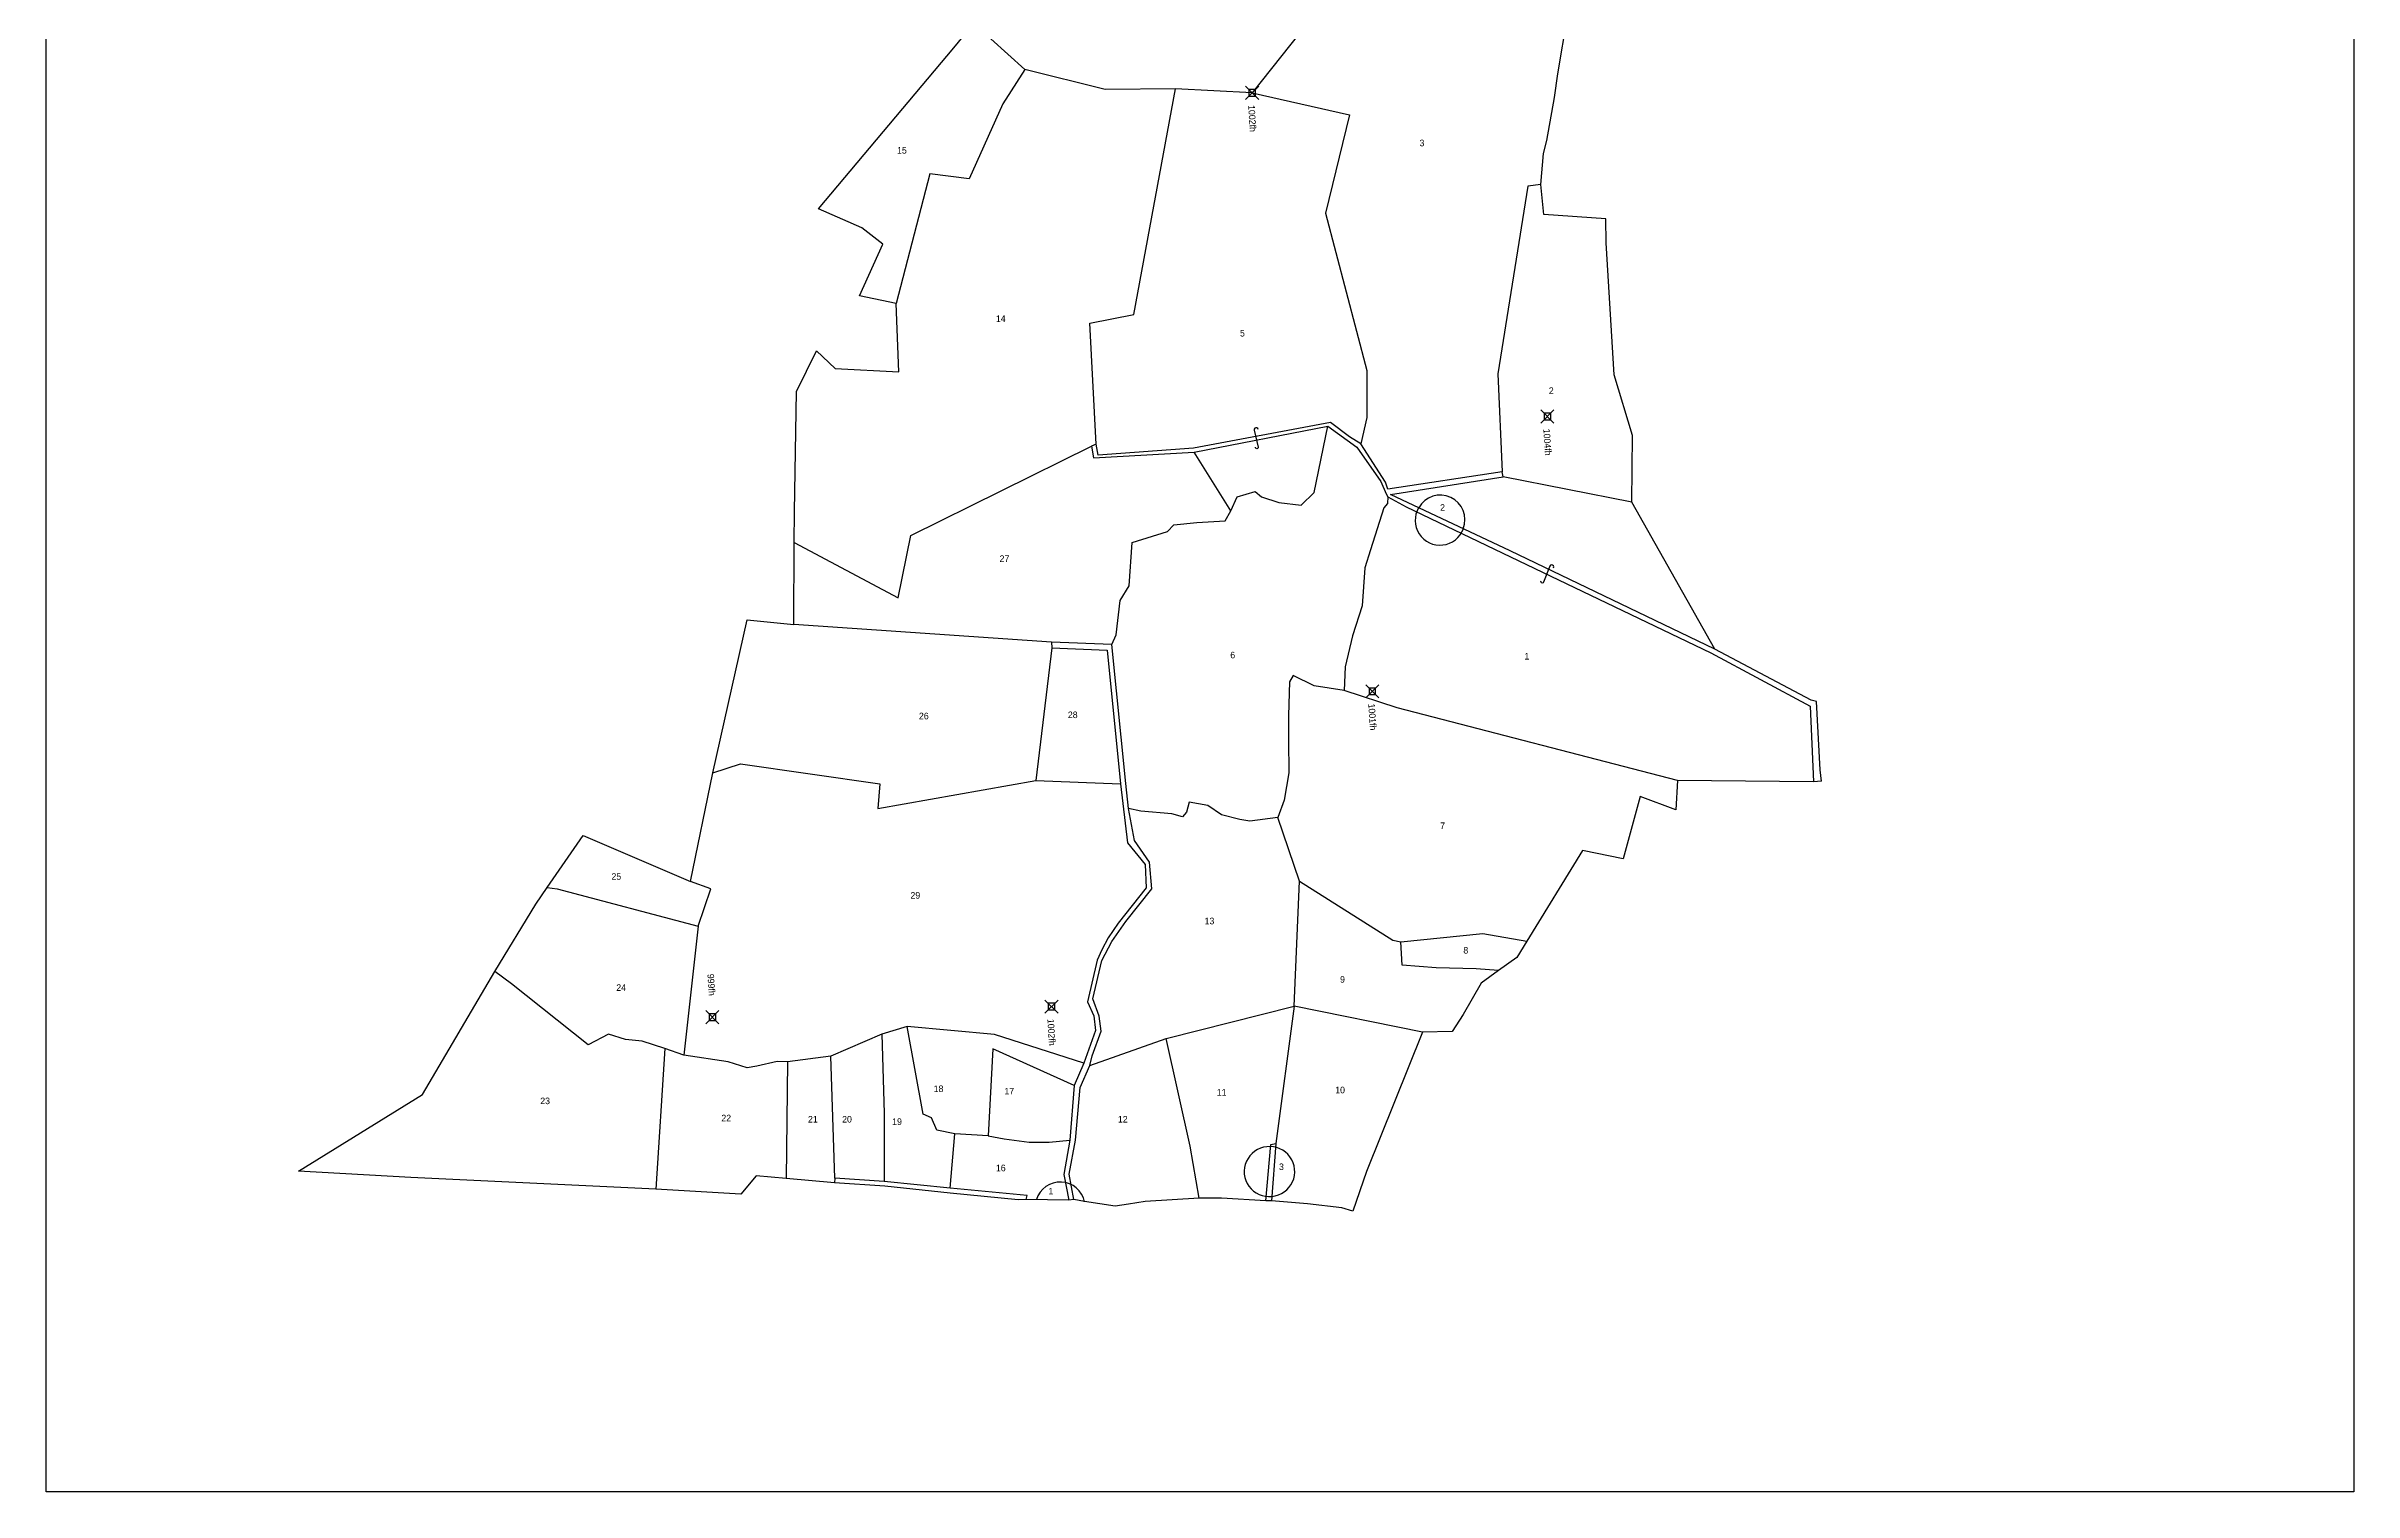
# Model space of a CAD drawing. Extents: x 148866 to 150624, y 179035 to 180807.
# Drawn here: x 148866 to 150624, y 179035 to 180136 of the extents above; entities that cross this region are included whole.
import ezdxf

# ---------------------------------------------------------------- set-up
doc = ezdxf.new("R2010")
doc.units = 0
doc.header["$MEASUREMENT"] = 0
doc.header["$PDMODE"] = 67
doc.header["$PDSIZE"] = 5
for name, color, linetype in [('BORDER-B', 3, 'CONTINUOUS'), ('IMAGE', 7, 'CONTINUOUS'), ('LINK', 4, 'CONTINUOUS'), ('NO', 1, 'CONTINUOUS'), ('PARCEL', 6, 'CONTINUOUS'), ('ROAD', 2, 'CONTINUOUS'), ('TRIG-P', 2, 'CONTINUOUS'), ('TRIG-T', 1, 'CONTINUOUS')]:
    doc.layers.add(name, color=color, linetype=linetype)
picture_1 = doc.add_image_def('image1.tif', size_in_pixel=(8274, 8342))

msp = doc.modelspace()

# ---------------------------------------------------------------- linework, layer by layer
at = {"layer": 'BORDER-B'}
for points in [[(150218.4, 179576.6), (150217.5, 179585.2), (150214.6, 179637.4), (150210.5, 179638.3), (150137.3, 179677.1), (150074, 179789.1), (150074.6, 179840), (150060.6, 179886.1), (150054.5, 179986.6), (150054.1, 180005), (150007.1, 180008.2), (150004.8, 180031.1), (150006.7, 180054.6), (150009.3, 180064.5), (150015, 180097.2), (150017.6, 180115.4), (150024.9, 180159)], [(150218.4, 179576.6), (150212.3, 179576.1), (150108.8, 179577.3), (150107.6, 179554.9), (150080.4, 179564.9), (150067.5, 179517.4), (150036.5, 179523.9), (149994, 179454.9), (149986.3, 179442.5), (149972.5, 179432.5), (149959.2, 179422.8), (149945.6, 179398.9), (149937.2, 179386), (149914.7, 179385.4), (149872, 179279.3), (149861.6, 179249.2), (149853.1, 179251.8), (149827.1, 179254.8), (149799.7, 179257.1), (149795.3, 179257.1), (149761.4, 179259.2), (149744.5, 179259.2), (149703.3, 179256.6), (149690.6, 179254.5), (149680.6, 179252.9), (149657.3, 179256.5), (149649.1, 179258.2), (149645.2, 179257.6), (149612.8, 179258.2), (149606.6, 179257.9), (149555, 179263), (149505.1, 179268.3), (149466.8, 179270.9), (149429.9, 179274.2), (149407.2, 179276), (149395.4, 179262.1), (149330.8, 179265.9), (149144.1, 179274.8), (149058.5, 179279.6), (149152.9, 179338), (149208, 179431.7), (149239.4, 179482.9), (149248, 179495.6), (149275.4, 179535.4), (149357.1, 179500.3), (149374.2, 179582.9), (149400.3, 179699.6), (149435.7, 179696), (149436, 179758.5), (149436.3, 179781.8), (149437.8, 179873.3), (149453.1, 179904.5), (149467.2, 179891), (149515.8, 179888.5), (149513.7, 179940.4), (149485.7, 179946.2), (149503.5, 179985.7), (149487.5, 179998), (149454.5, 180012.5), (149557.6, 180135.1), (149572.9, 180153.6)]]:
    msp.add_lwpolyline(points, dxfattribs=at)
at = {"layer": 'LINK'}
for points in [[(149789.4, 179844.4, 1.100854), (149786.3, 179843.9), (149789.4, 179831.1, -1.144584), (149787.3, 179831)], [(150014.3, 179739.1, 1.100854), (150011.5, 179740.4), (150006.8, 179728.1, -1.144584), (150005, 179729.2)]]:
    msp.add_lwpolyline(points, format="xyb", dxfattribs=at)
at = {"layer": 'PARCEL'}
for points in [[(149894.9, 180239.4), (149784.9, 180100.9), (149726.5, 180104), (149673, 180103.5), (149611.8, 180118.7), (149572.9, 180153.6)], [(149611.8, 180118.7), (149594.9, 180092.4), (149569.4, 180035.3), (149539.5, 180039.3), (149513.7, 179940.4)], [(149666.1, 179833.4), (149661.3, 179925.4), (149694.7, 179932.1), (149726.5, 180104)], [(149784.9, 180100.9), (149858.9, 180084.2), (149840.6, 180009.2), (149872.3, 179889.3), (149872.3, 179853.6), (149867.5, 179833.6)], [(150004.8, 180031.1), (149994.9, 180029.7), (149971.9, 179887), (149975.3, 179812.3)], [(149768.7, 179782.5), (149773.5, 179793.3), (149787.2, 179797.3), (149792, 179793.3), (149805.2, 179788.9), (149822.1, 179786.9), (149832.1, 179796.5), (149842.6, 179846.9)], [(149436, 179758.5), (149515.4, 179716.2), (149524.9, 179763.8), (149662.4, 179831.7)], [(149678, 179680.7), (149681.2, 179688.2), (149684.4, 179714.2), (149691.2, 179725.5), (149693.6, 179758.4), (149720.5, 179766.8), (149725.3, 179772), (149742.6, 179773.6), (149764.3, 179774.8), (149768.7, 179782.5), (149740.8, 179827.3)], [(150074, 179789.1), (149976, 179808.5)], [(149888.2, 179793.2), (149887.9, 179788.1), (149885.1, 179784.9), (149875.1, 179752.8), (149870.7, 179739.1), (149868.7, 179710.2), (149861.4, 179687.4), (149855.8, 179663.7), (149855, 179645.6), (149832.1, 179649.2), (149816.1, 179657.2), (149813.3, 179652.4), (149812.5, 179626.7), (149812.5, 179607.9), (149812.9, 179583), (149809.2, 179562.1), (149804.4, 179548.9), (149783.1, 179546.2), (149775.5, 179547.4), (149761.4, 179551), (149751, 179558.2), (149736.9, 179560.6), (149734.9, 179553), (149731.7, 179549.4), (149723.7, 179551.8), (149700, 179553.8), (149690.7, 179555.9)], [(149632, 179682.5), (149435.7, 179696)], [(149632.3, 179678.3), (149620.1, 179577.3)], [(150108.8, 179577.3), (149895.3, 179632.6), (149855, 179645.6)], [(149374.2, 179582.9), (149395.2, 179589.8), (149501.2, 179574.7), (149499.9, 179555.9), (149620.1, 179577.3), (149684.7, 179574.7)], [(149661.3, 179360.1), (149719.3, 179380.8), (149816.8, 179405.3), (149820.9, 179500.4), (149804.4, 179548.9)], [(149248, 179495.6), (149255.7, 179494.8), (149363, 179466.2), (149352, 179367.9)], [(149363, 179466.2), (149372.6, 179494.8), (149357.1, 179500.3)], [(149820.9, 179500.4), (149891.9, 179455.5), (149898, 179454.3), (149960.6, 179460.7), (149994, 179454.9)], [(149972.5, 179432.5), (149955.4, 179433.8), (149924.9, 179434.6), (149899.2, 179436.6), (149898, 179454.3)], [(149337.5, 179373.2), (149320.2, 179378.6), (149307.7, 179379.9), (149294.6, 179383.9), (149279.1, 179376), (149220.8, 179422.4), (149208, 179431.7)], [(149816.8, 179405.3), (149802.8, 179300.7)], [(149914.7, 179385.4), (149816.8, 179405.3)], [(149656.6, 179361.9), (149588.7, 179383.7), (149522.2, 179389.9), (149502.8, 179384), (149464, 179367.2), (149431, 179362.9), (149423.1, 179363.3), (149407.7, 179359.7), (149400.4, 179358.3), (149385.9, 179362.9), (149352, 179367.9), (149337.5, 179373.2), (149330.8, 179265.9)], [(149502.8, 179384), (149504.5, 179323.8), (149504.5, 179271.8)], [(149554.8, 179266.8), (149558.5, 179308), (149544.6, 179310.9), (149540.7, 179320.2), (149534.4, 179323.1), (149522.2, 179389.9)], [(149467.1, 179274.3), (149464, 179367.2)], [(149649.2, 179345), (149587.4, 179372.8), (149583.8, 179306.7), (149558.5, 179308)], [(149744.5, 179259.2), (149737.7, 179298.7), (149719.3, 179380.8)], [(149431, 179362.9), (149429.9, 179274.2)], [(149583.8, 179306.7), (149596, 179304.4), (149615.1, 179301.7), (149630.2, 179301.7), (149646, 179303.2)]]:
    msp.add_lwpolyline(points, dxfattribs=at)
for centre, radius, start, end in [((149928.1, 179775.7), 18.8, 338.9421, 150.6949), ((149927.9, 179775.3), 18.9, 149.4191, 340.2179), ((149797.8, 179279.3), 19, 95.1909, 276.3318), ((149798.3, 179279.4), 19, 275.0266, 96.4961), ((149638.7, 179252.4), 19, 12.2147, 162.7126)]:
    msp.add_arc(centre, radius, start, end, dxfattribs=at)
at = {"layer": 'ROAD'}
for points in [[(150137.3, 179677.1), (149981.4, 179752.1), (149890.1, 179795), (149976, 179808.5), (149975.3, 179812.3), (149888.1, 179799.1), (149886.4, 179804.5), (149867.5, 179833.6), (149859, 179839), (149844.6, 179849.9), (149740.2, 179830.3), (149667.5, 179824.9), (149666.1, 179833.4), (149662.4, 179831.7), (149664.1, 179822.9), (149740.8, 179827.3), (149842.6, 179846.9), (149864.5, 179831), (149882.8, 179805), (149886.9, 179795.5), (149888.2, 179793.2), (149902.1, 179785.7), (150134.2, 179674.4), (150209.7, 179633.7), (150212.3, 179576.1)], [(149649.1, 179258.2), (149645.4, 179277.4), (149650.4, 179303.2), (149653.9, 179343.5), (149661.3, 179360.1), (149663.1, 179367.6), (149669.8, 179386.3), (149668.4, 179397.6), (149663.5, 179411), (149670.5, 179440), (149678, 179454.5), (149688.6, 179469.7), (149708.4, 179494.8), (149706.6, 179514.9), (149695.3, 179531.6), (149690.7, 179555.9), (149688.6, 179575), (149678, 179680.7), (149632, 179682.5), (149632.3, 179678.3), (149674.4, 179676.5), (149684.7, 179574.7), (149690, 179529.8), (149703.4, 179513.2), (149704.1, 179495.5), (149682.9, 179468.6), (149675.1, 179457.3), (149670.5, 179448.1), (149666.9, 179440.4), (149659.5, 179408.6), (149664.4, 179398), (149665.5, 179386.7), (149656.6, 179361.9), (149649.2, 179345), (149646, 179303.2), (149641.4, 179277.1), (149645.2, 179257.6)], [(149795.3, 179257.1), (149799.2, 179299.9), (149802.8, 179300.7)], [(149802.8, 179300.7), (149799.7, 179257.1)], [(149612.8, 179258.2), (149613.5, 179261.2), (149554.8, 179266.8), (149504.5, 179271.8), (149467.1, 179274.3), (149466.8, 179270.9)]]:
    msp.add_lwpolyline(points, dxfattribs=at)
at = {"layer": 'TRIG-P'}
for p in [(149784.9, 180100.9), (150009.7, 179854.4), (149876.4, 179645.1), (149373.8, 179396.9), (149632, 179405)]:
    msp.add_point(p, dxfattribs=at)

# ---------------------------------------------------------------- texts
at = {"layer": 'NO'}
for s, p in [('15', (149514.4, 180054.6)), ('3', (149912.3, 180060.2)), ('14', (149589.7, 179926.4)), ('5', (149775.6, 179915.3)), ('2', (150010.8, 179871.6)), ('2', (149928, 179782.6)), ('27', (149592.5, 179743.6)), ('6', (149768.2, 179670.2)), ('1', (149992.2, 179669.3)), ('26', (149531.1, 179623.8)), ('28', (149644.5, 179624.7)), ('7', (149928, 179540.2)), ('25', (149296.9, 179501.6)), ('29', (149524.6, 179487.2)), ('13', (149748.6, 179467.7)), ('8', (149945.7, 179445.4)), ('24', (149300.6, 179417)), ('9', (149851.8, 179423.2)), ('23', (149242.7, 179330.7)), ('18', (149542.3, 179339.9)), ('17', (149596.2, 179338.1)), ('11', (149757.9, 179337.2)), ('10', (149848.1, 179339)), ('22', (149380.6, 179317.6)), ('21', (149446.6, 179316.7)), ('20', (149472.6, 179316.7)), ('19', (149510.7, 179314.9)), ('12', (149682.6, 179316.7)), ('16', (149589.7, 179279.6)), ('3', (149805.3, 179280.5)), ('1', (149629.7, 179261.9))]:
    msp.add_text(s, height=5, dxfattribs=at).set_placement(p)
at = {"layer": 'TRIG-T'}
for s, p in [('1002fh', (149781.8, 180091.4)), ('1004fh', (150006.6, 179844.9)), ('1001fh', (149873.3, 179635.6)), ('999fh', (149370, 179429.8)), ('1002fh', (149628.9, 179395.5))]:
    msp.add_text(s, height=5, rotation=273.5789, dxfattribs=at).set_placement(p)

# ---------------------------------------------------------------- pictures from other files: only their frames are drawn
at = {"layer": 'IMAGE'}
image = msp.add_image(picture_1, insert=(148866.4, 179035.5), size_in_units=(1757.4, 1771.9), dxfattribs=at)
image.dxf.flags = 15

doc.saveas('drawing.dxf')
